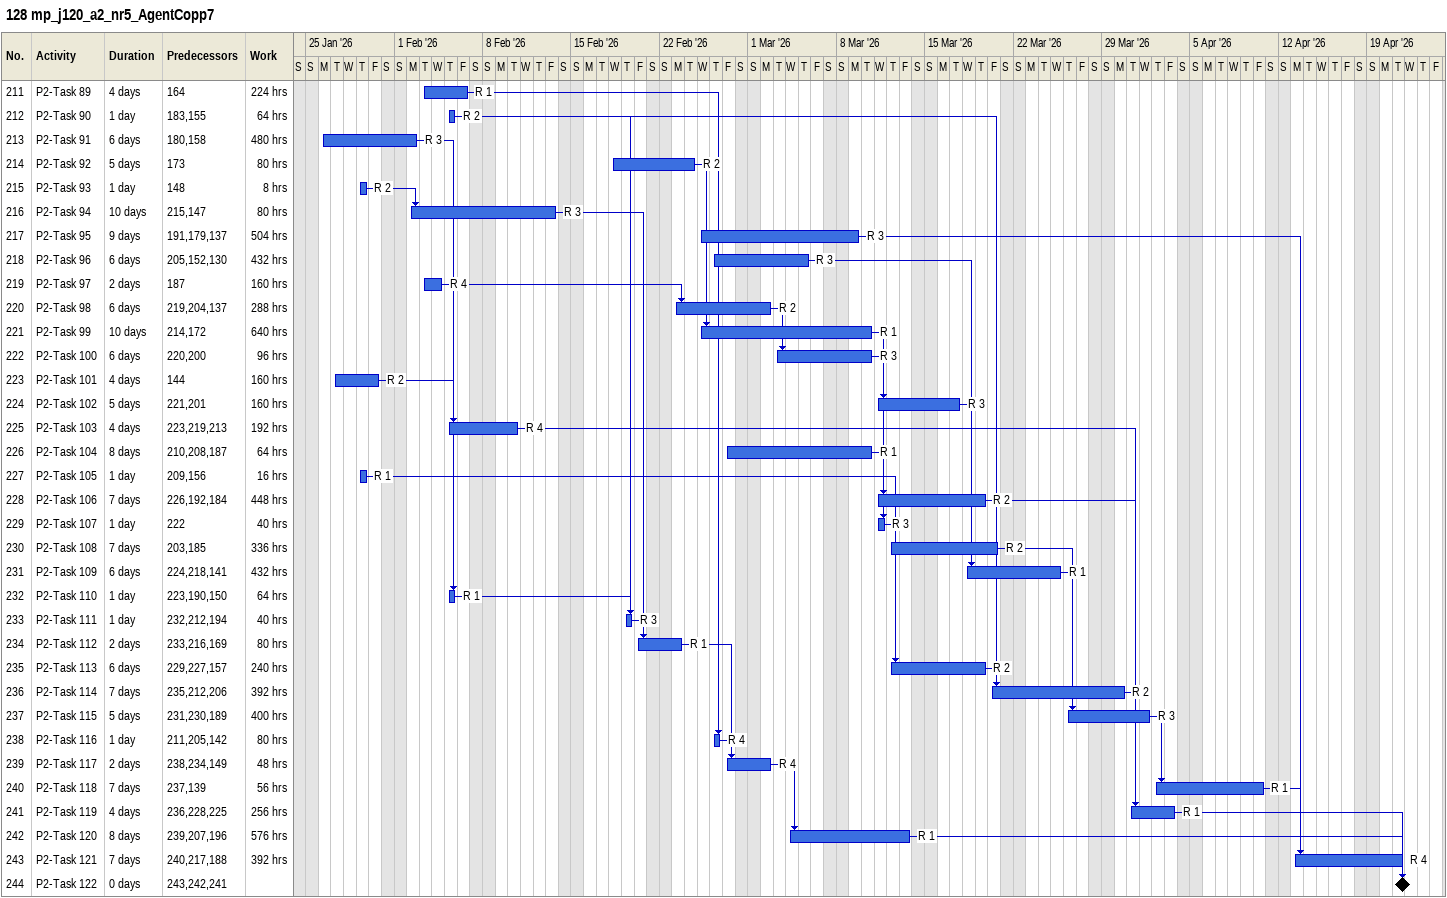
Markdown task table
128 mp_j120_a2_nr5_AgentCopp7

| ID | Task | Duration | Start | Finish | Predecessors | Resources | Work (h) |
|---|---|---|---|---|---|---|---|
| 211 | P2-Task 89 | 4d | 2026-02-03 | 2026-02-06 | 164 | R 1 | 224 |
| 212 | P2-Task 90 | 1d | 2026-02-05 | 2026-02-05 | 183, 155 | R 2 | 64 |
| 213 | P2-Task 91 | 6d | 2026-01-26 | 2026-02-02 | 180, 158 | R 3 | 480 |
| 214 | P2-Task 92 | 5d | 2026-02-18 | 2026-02-24 | 173 | R 2 | 80 |
| 215 | P2-Task 93 | 1d | 2026-01-29 | 2026-01-29 | 148 | R 2 | 8 |
| 216 | P2-Task 94 | 10d | 2026-02-02 | 2026-02-13 | 215, 147 | R 3 | 80 |
| 217 | P2-Task 95 | 9d | 2026-02-25 | 2026-03-09 | 191, 179, 137 | R 3 | 504 |
| 218 | P2-Task 96 | 6d | 2026-02-26 | 2026-03-05 | 205, 152, 130 | R 3 | 432 |
| 219 | P2-Task 97 | 2d | 2026-02-03 | 2026-02-04 | 187 | R 4 | 160 |
| 220 | P2-Task 98 | 6d | 2026-02-23 | 2026-03-02 | 219, 204, 137 | R 2 | 288 |
| 221 | P2-Task 99 | 10d | 2026-02-25 | 2026-03-10 | 214, 172 | R 1 | 640 |
| 222 | P2-Task 100 | 6d | 2026-03-03 | 2026-03-10 | 220, 200 | R 3 | 96 |
| 223 | P2-Task 101 | 4d | 2026-01-27 | 2026-01-30 | 144 | R 2 | 160 |
| 224 | P2-Task 102 | 5d | 2026-03-11 | 2026-03-17 | 221, 201 | R 3 | 160 |
| 225 | P2-Task 103 | 4d | 2026-02-05 | 2026-02-10 | 223, 219, 213 | R 4 | 192 |
| 226 | P2-Task 104 | 8d | 2026-02-27 | 2026-03-10 | 210, 208, 187 | R 1 | 64 |
| 227 | P2-Task 105 | 1d | 2026-01-29 | 2026-01-29 | 209, 156 | R 1 | 16 |
| 228 | P2-Task 106 | 7d | 2026-03-11 | 2026-03-19 | 226, 192, 184 | R 2 | 448 |
| 229 | P2-Task 107 | 1d | 2026-03-11 | 2026-03-11 | 222 | R 3 | 40 |
| 230 | P2-Task 108 | 7d | 2026-03-12 | 2026-03-20 | 203, 185 | R 2 | 336 |
| 231 | P2-Task 109 | 6d | 2026-03-18 | 2026-03-25 | 224, 218, 141 | R 1 | 432 |
| 232 | P2-Task 110 | 1d | 2026-02-05 | 2026-02-05 | 223, 190, 150 | R 1 | 64 |
| 233 | P2-Task 111 | 1d | 2026-02-19 | 2026-02-19 | 232, 212, 194 | R 3 | 40 |
| 234 | P2-Task 112 | 2d | 2026-02-20 | 2026-02-23 | 233, 216, 169 | R 1 | 80 |
| 235 | P2-Task 113 | 6d | 2026-03-12 | 2026-03-19 | 229, 227, 157 | R 2 | 240 |
| 236 | P2-Task 114 | 7d | 2026-03-20 | 2026-03-30 | 235, 212, 206 | R 2 | 392 |
| 237 | P2-Task 115 | 5d | 2026-03-26 | 2026-04-01 | 231, 230, 189 | R 3 | 400 |
| 238 | P2-Task 116 | 1d | 2026-02-26 | 2026-02-26 | 211, 205, 142 | R 4 | 80 |
| 239 | P2-Task 117 | 2d | 2026-02-27 | 2026-03-02 | 238, 234, 149 | R 4 | 48 |
| 240 | P2-Task 118 | 7d | 2026-04-02 | 2026-04-10 | 237, 139 | R 1 | 56 |
| 241 | P2-Task 119 | 4d | 2026-03-31 | 2026-04-03 | 236, 228, 225 | R 1 | 256 |
| 242 | P2-Task 120 | 8d | 2026-03-04 | 2026-03-13 | 239, 207, 196 | R 1 | 576 |
| 243 | P2-Task 121 | 7d | 2026-04-13 | 2026-04-21 | 240, 217, 188 | R 4 | 392 |
| 244 | P2-Task 122 | 0d | 2026-04-21 | 2026-04-21 | 243, 242, 241 |  |  |
